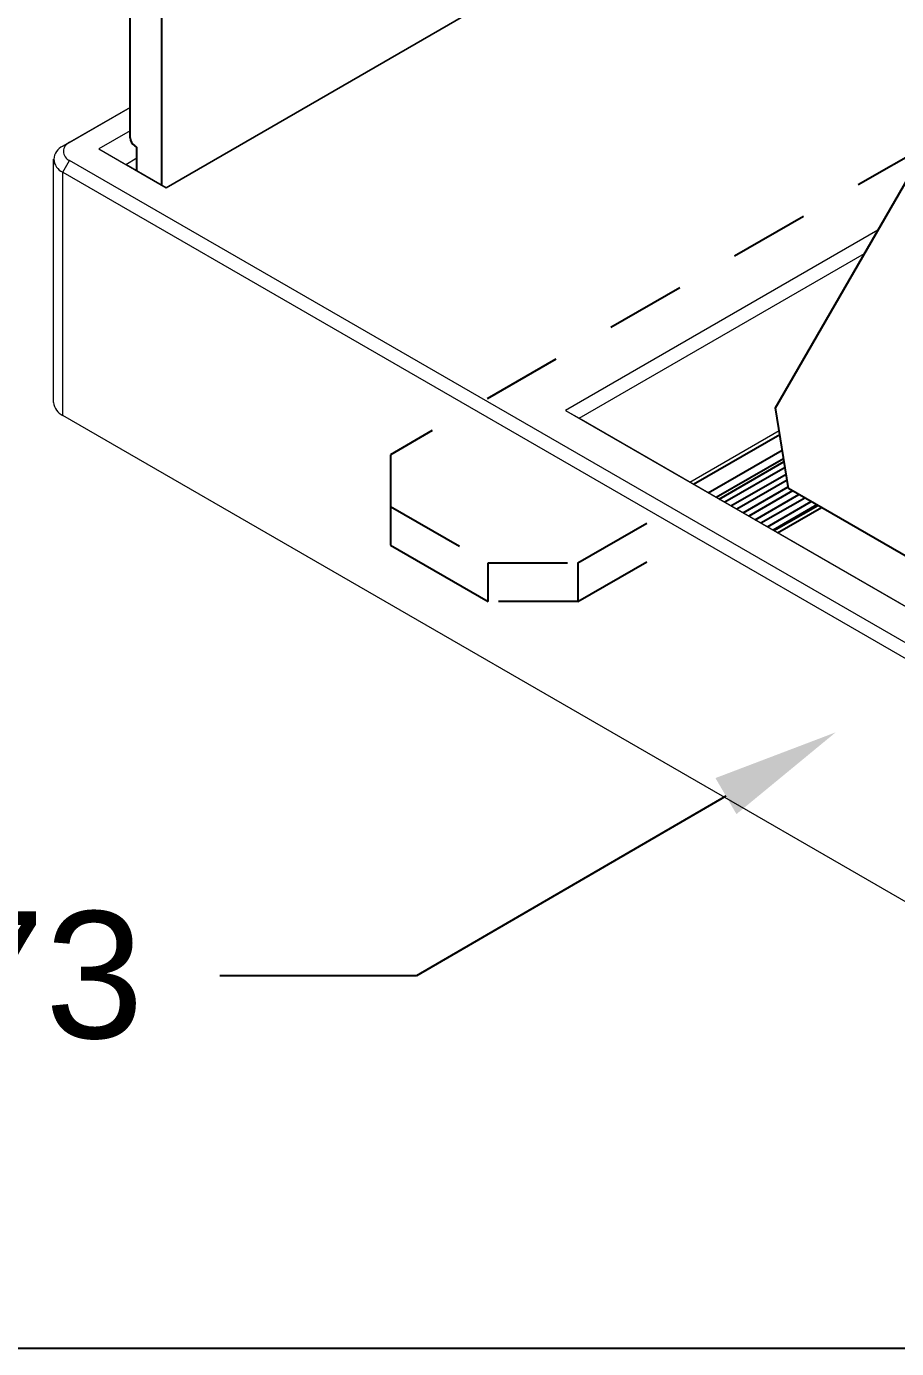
# Model space of a CAD drawing. Extents: x -0.6 to 13.4, y -11.2 to 0.
# Drawn here: x 4.839 to 6.209, y -11.192 to -9.108 of the extents above; entities that cross this region are included whole.
import ezdxf
from ezdxf import colors
from ezdxf.entities.mleader import LeaderData, LeaderLine
from ezdxf.math import Vec2, Vec3

# ---------------------------------------------------------------- set-up
doc = ezdxf.new("R2010")
doc.units = 0
doc.header["$LTSCALE"] = 0.5
doc.header["$MEASUREMENT"] = 0
doc.linetypes.add('HIDDEN', pattern=[0.375, 0.25, -0.125])
for name, color, linetype in [('Brackets', 181, 'CONTINUOUS'), ('FAB DWG', 221, 'CONTINUOUS'), ('Housing', 150, 'CONTINUOUS')]:
    doc.layers.add(name, color=color, linetype=linetype)
doc.layers.add('Jig', color=41, linetype='CONTINUOUS', lineweight=13)
doc.layers.add('Text-Unprinted', color=131, linetype='CONTINUOUS', plot=False)
doc.styles.get("Standard").update_dxf_attribs({"font": 'arial.ttf'})

msp = doc.modelspace()

# ---------------------------------------------------------------- linework, layer by layer
at = {"layer": 'Brackets', "linetype": 'Continuous', "transparency": 16777216}
for p, q in [((6.0185, -9.709), (6.3334, -9.1635)), ((6.0392, -9.8364), (6.0185, -9.709)), ((6.3928, -10.0406), (6.0392, -9.8364))]:
    msp.add_line(p, q, dxfattribs=at)
at = {"layer": 'Brackets', "linetype": 'HIDDEN', "transparency": 16777216}
for p, q in [((6.2575, -9.2951), (5.4124, -9.7829)), ((5.4124, -9.7829), (5.4124, -9.8645)), ((5.4124, -9.8645), (5.5661, -9.9532)), ((5.4124, -9.8645), (5.4124, -9.9255)), ((5.7075, -9.9532), (5.835, -9.8797)), ((5.7075, -10.0142), (5.8878, -9.9102)), ((5.5661, -9.9532), (5.7075, -9.9532)), ((5.7075, -9.9532), (5.7075, -10.0142)), ((5.7075, -10.0142), (5.5661, -10.0142))]:
    msp.add_line(p, q, dxfattribs=at)
at = {"layer": 'Brackets', "linetype": 'Continuous', "lineweight": 25, "transparency": 16777216}
for p, q in [((5.4124, -9.9255), (5.5661, -10.0142)), ((5.5661, -10.0142), (5.5661, -9.9532))]:
    msp.add_line(p, q, dxfattribs=at)
at = {"layer": 'Housing', "linetype": 'Continuous', "transparency": 16777216}
for p, q in [((5.0021, -9.2835), (5.0021, -7.2798)), ((5.0515, -8.9198), (5.0515, -9.3578)), ((5.0127, -9.2978), (5.0092, -9.2957)), ((5.0127, -9.3353), (5.0127, -9.2978)), ((5.8897, -9.8296), (6.0254, -9.7512)), ((5.9128, -9.8429), (6.0293, -9.7756)), ((5.9252, -9.8501), (6.0315, -9.7887)), ((5.93, -9.8529), (6.0323, -9.7938)), ((6.0338, -9.8029), (5.9387, -9.8579)), ((5.9486, -9.8636), (6.0355, -9.8135)), ((6.0371, -9.8231), (5.9577, -9.8689)), ((5.9677, -9.8747), (6.0388, -9.8336)), ((6.0457, -9.8401), (5.9768, -9.8799)), ((5.9868, -9.8857), (6.0557, -9.8459)), ((6.0648, -9.8512), (5.9959, -9.8909)), ((6.0059, -9.8967), (6.0747, -9.8569)), ((6.0839, -9.8622), (6.015, -9.902)), ((6.0159, -9.9025), (6.0847, -9.8627)), ((6.0159, -9.9025), (6.0848, -9.8627)), ((6.0163, -9.9027), (6.0852, -9.8629)), ((6.0221, -9.9061), (6.091, -9.8663))]:
    msp.add_line(p, q, dxfattribs=at)
msp.add_arc((5.0175, -9.2828), 0.0154, 182.6115, 237.3885, dxfattribs=at)
at = {"layer": 'Jig', "linetype": 'Continuous', "transparency": 16777216}
for p, q in [((5.0587, -9.3619), (6.099, -8.7611)), ((6.0574, -8.785), (5.0587, -9.3619)), ((5.0021, -9.2353), (4.896, -9.2965)), ((4.9066, -9.2904), (5.0021, -9.2353)), ((5.0021, -9.2721), (4.9526, -9.3006)), ((4.896, -9.2965), (4.9066, -9.2904)), ((4.8814, -9.7007), (4.8814, -9.317)), ((4.9526, -9.3006), (5.0587, -9.3619)), ((4.9526, -9.3006), (4.995, -9.3251)), ((4.995, -9.3251), (5.0127, -9.3149)), ((4.896, -9.3374), (4.9066, -9.319)), ((4.896, -9.3374), (7.0881, -10.6034)), ((4.896, -9.7211), (4.896, -9.3374)), ((7.0987, -10.585), (4.9066, -9.319)), ((5.0587, -9.3619), (4.995, -9.3251)), ((6.1802, -9.4288), (5.688, -9.7131)), ((5.7092, -9.7254), (6.159, -9.4656)), ((5.688, -9.7131), (6.4163, -10.1338)), ((5.688, -9.7131), (5.7092, -9.7254)), ((7.0881, -10.9871), (4.896, -9.7211)), ((6.4163, -10.1338), (5.7092, -9.7254)), ((5.8838, -9.8262), (6.0244, -9.745))]:
    msp.add_line(p, q, dxfattribs=at)
for centre, radius, start, end in [((4.9038, -9.317), 0.0218, 110.806, 249.194), ((4.9121, -9.3047), 0.0153, 110.806, 249.194), ((4.9064, -9.6982), 0.0252, 185.6869, 245.608)]:
    msp.add_arc(centre, radius, start, end, dxfattribs=at)
at = {"layer": 'Text-Unprinted', "transparency": 16777216}
msp.add_lwpolyline([(0, 0), (13.4142, 0), (13.4142, -11.1923), (0, -11.1923)], close=True, dxfattribs=at)

# ---------------------------------------------------------------- leaders
at = {"layer": 'FAB DWG', "transparency": 16777216}
ml = msp.add_multileader_mtext('Standard', dxfattribs=at)
ml.set_content('JG00273', color=256)
ml.set_leader_properties()
ml.build(insert=Vec2(0, 0))
ml.multileader.update_dxf_attribs({"dogleg_length": 0.5258, "arrow_head_size": 0.2})
ctx = ml.context
ctx.base_point, ctx.char_height, ctx.arrow_head_size, ctx.landing_gap_size, ctx.plane_origin = Vec3(3.7895, -10.6047), 0.2, 0.2, 0.12, Vec3(6.8481, -6.5909)
ctx.text_align_type = 2
notes = []
notes.append((ctx, [(1, (1, 1, 0), (5.453, -10.6047), (-1, 0), 0.3098, [(0, [(6.1136, -10.2207)], 0, [])])]))
ctx.mtext.insert, ctx.mtext.width, ctx.mtext.defined_height, ctx.mtext.alignment, ctx.mtext.flow_direction = Vec3(5.0233, -10.5029), 3.076914, 0.568, 3, 5
for ctx, leaders in notes:
    for number, flags, end, landing, length, lines in leaders:
        leader = LeaderData()
        leader.index, (leader.has_last_leader_line, leader.has_dogleg_vector, leader.attachment_direction) = number, flags
        leader.last_leader_point, leader.dogleg_vector, leader.dogleg_length = Vec3(end), Vec3(landing), length
        for number, points, colour, breaks in lines:
            line = LeaderLine()
            line.index, line.vertices, line.color, line.breaks = number, Vec3.list(points), colors.encode_raw_color(colour), breaks
            leader.lines.append(line)
        ctx.leaders.append(leader)

doc.saveas('drawing.dxf')
